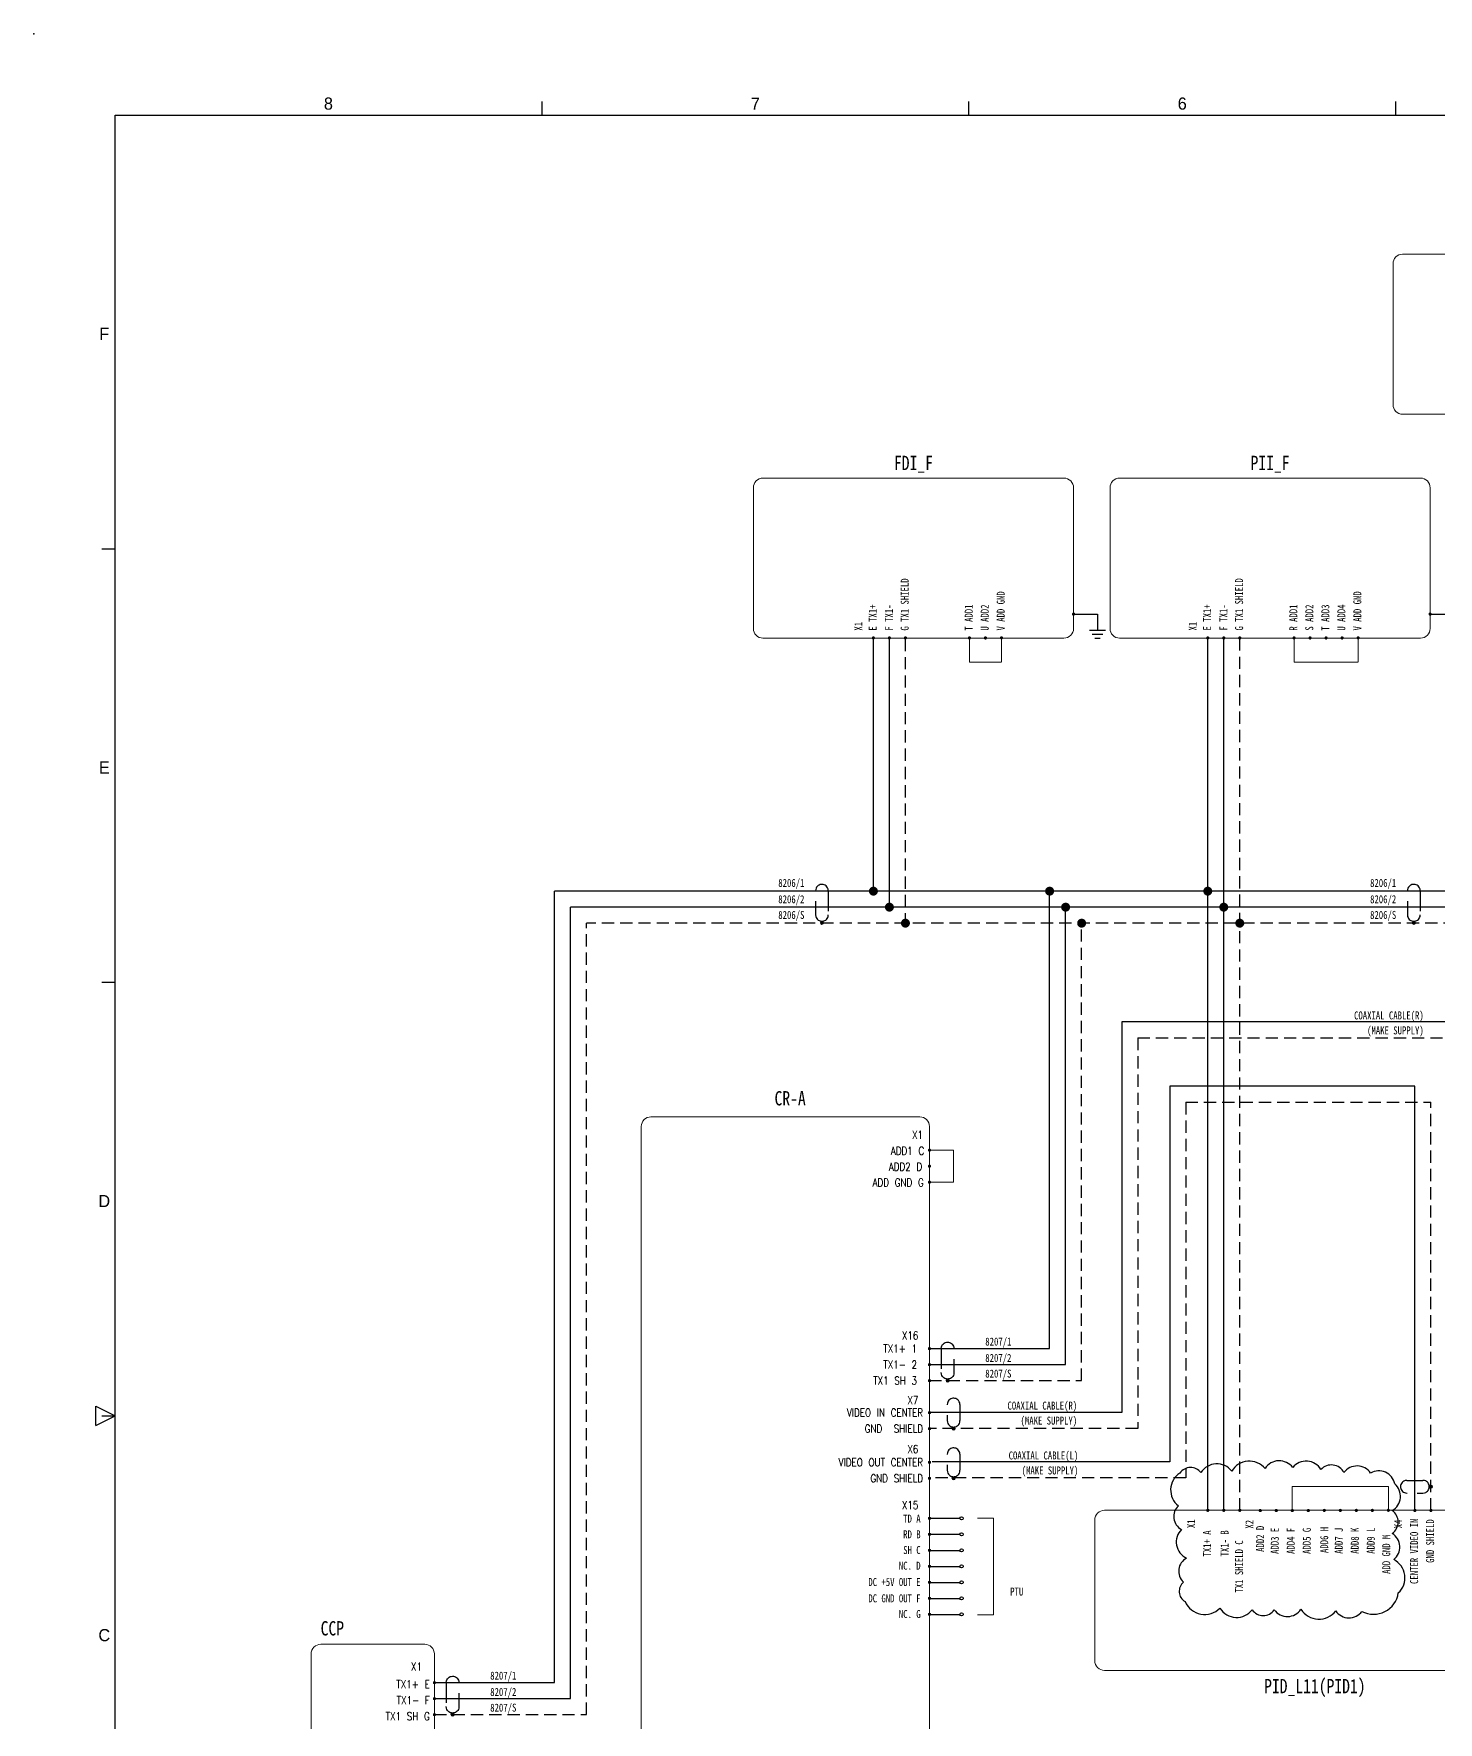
# Model space of a CAD drawing. Header units: millimetres. Extents: x 1677 to 2236, y -507 to -75.
# Drawn here: x 1677.2 to 1896.6, y -338.5 to -74.7 of the extents above; entities that cross this region are included whole.
import ezdxf
from ezdxf.enums import TextEntityAlignment as Align

# ---------------------------------------------------------------- set-up
doc = ezdxf.new("R2010")
doc.units = ezdxf.units.MM
doc.linetypes.add('HIDDEN', pattern=[9.525, 6.35, -3.175])
for name, color, linetype, lineweight in [('7', 7, 'Continuous', 15), ('ADDRESS', 85, 'Continuous', 15), ('DC+', 43, 'Continuous', 15), ('LINE', 7, 'Continuous', 15), ('TEXT', 7, 'Continuous', 15)]:
    doc.layers.add(name, color=color, linetype=linetype, lineweight=lineweight)
for name, color, linetype in [('FG', 62, 'Continuous'), ('SHIELD', 41, 'Continuous'), ('TX+', 1, 'Continuous'), ('TX-', 30, 'Continuous'), ('VIDEO', 50, 'Continuous')]:
    doc.layers.add(name, color=color, linetype=linetype)
doc.styles.add('ROMANS', font='txt', dxfattribs={"height": 0.2})
doc.styles.get("Standard").update_dxf_attribs({"font": 'txt.shx', "bigfont": 'whgtxt.shx'})

# ---------------------------------------------------------------- blocks, each defined once
blk = doc.blocks.new('BALL')
at = {"layer": 'LINE'}
h = blk.add_hatch(color=256, dxfattribs=at)
h.paths.add_polyline_path([(203.75, 320.23, 0.41419), (203.5, 319.98), (203.75, 319.98)])
h.paths.add_polyline_path([(203.75, 320.23), (203.75, 319.98), (204, 319.98, 0.41419)])
h.paths.add_polyline_path([(204, 319.98, 0.00002), (204, 319.98), (203.5, 319.98, 1.00004)])
blk.add_circle((203.75, 319.98), 0.25, dxfattribs=at)
blk = doc.blocks.new('A$C20B15E89')
at = {"layer": 'SHIELD', "linetype": 'HIDDEN'}
for p, q in [((-1.98, 7.5), (-1.98, 2.5)), ((0, 0), (0, 0.52))]:
    blk.add_line(p, q, dxfattribs=at)
for points in [[(-1.98, 7.5), (-1.98, 7.5), (-1.94, 8.02), (-1.94, 8.02), (-1.23, 10.28), (1.93, 9.85), (1.98, 7.5), (1.98, 7.5), (1.98, 2.5), (1.98, 2.5)], [(1.98, 2.5), (1.98, 2.5), (1.94, 1.98), (1.94, 1.98), (1.34, 0.01), (-1.34, 0.01), (-1.94, 1.98), (-1.94, 1.98), (-1.98, 2.5), (-1.98, 2.5)]]:
    blk.add_open_spline(points, degree=3, knots=[0, 0, 0, 0, 1, 1, 1, 2, 2, 2, 3, 3, 3, 3], dxfattribs=at)
at = {"layer": 'SHIELD', "linetype": 'HIDDEN', "xscale": -2, "yscale": 2, "zscale": 2}
blk.add_blockref('BALL', (407.5, -639.96), dxfattribs=at)
blk = doc.blocks.new('A$C38FC7A60')
at = {"layer": 'SHIELD', "linetype": 'HIDDEN'}
for p, q in [((-1.98, 10), (-1.98, 2.5)), ((0, 0), (0, 0.52))]:
    blk.add_line(p, q, dxfattribs=at)
for points in [[(-1.98, 10), (-1.98, 10), (-1.94, 10.52), (-1.94, 10.52), (-1.23, 12.78), (1.93, 12.35), (1.98, 10), (1.98, 10), (1.98, 2.5), (1.98, 2.5)], [(1.98, 2.5), (1.98, 2.5), (1.94, 1.98), (1.94, 1.98), (1.34, 0.01), (-1.34, 0.01), (-1.94, 1.98), (-1.94, 1.98), (-1.98, 2.5), (-1.98, 2.5)]]:
    blk.add_open_spline(points, degree=3, knots=[0, 0, 0, 0, 1, 1, 1, 2, 2, 2, 3, 3, 3, 3], dxfattribs=at)
at = {"layer": 'SHIELD', "linetype": 'HIDDEN', "xscale": -2, "yscale": 2, "zscale": 2}
blk.add_blockref('BALL', (407.5, -639.96), dxfattribs=at)

msp = doc.modelspace()

# ---------------------------------------------------------------- linework, layer by layer
at = {"color": 6, "linetype": 'Continuous'}
for p, q in [((1756.59, -87.4), (1756.59, -85.3)), ((1823.26, -87.4), (1823.26, -85.3)), ((1889.94, -87.4), (1889.94, -85.3)), ((1687.86, -155.14), (1689.91, -155.14)), ((1687.86, -222.87), (1689.91, -222.87)), ((1687.86, -290.6), (1689.91, -290.6))]:
    msp.add_line(p, q, dxfattribs=at)
at = {"color": 5, "linetype": 'Continuous'}
for p, q in [((1689.91, -493.8), (1689.91, -87.4)), ((1689.91, -87.4), (2223.31, -87.4))]:
    msp.add_line(p, q, dxfattribs=at)
at = {"color": 0}
for p, q in [((1842.1, -167.86), (1844.6, -167.86)), ((1842.52, -168.48), (1844.18, -168.48)), ((1842.93, -169.11), (1843.77, -169.11))]:
    msp.add_line(p, q, dxfattribs=at)
at = {"color": 2, "linetype": 'Continuous'}
for p, q in [((1686.89, -289.08), (1689.91, -290.6)), ((1686.89, -292.12), (1686.89, -289.08)), ((1686.89, -292.12), (1689.91, -290.6))]:
    msp.add_line(p, q, dxfattribs=at)
for p, q in [((1817.12, -306.61), (1821.87, -306.61)), ((1817.12, -309.11), (1821.87, -309.11)), ((1817.12, -311.61), (1821.87, -311.61)), ((1817.12, -314.11), (1821.87, -314.11)), ((1817.12, -316.61), (1821.87, -316.61)), ((1817.12, -319.11), (1821.87, -319.11)), ((1817.12, -321.61), (1821.87, -321.61))]:
    msp.add_line(p, q)
at = {"color": 0, "const_width": 0.25}
for points in [[(1839.48, -165.36, 1), (1839.73, -165.36, 1)], [(1895.17, -165.36, 1), (1895.42, -165.36, 1)]]:
    msp.add_lwpolyline(points, format="xyb", close=True, dxfattribs=at)
for points, const_width in [([(1808.35, -169.21, 1), (1808.35, -168.96, 1)], 0.25), ([(1810.85, -169.21, 1), (1810.85, -168.96, 1)], 0.25), ([(1813.35, -169.21, 1), (1813.35, -168.96, 1)], 0.25), ([(1823.35, -169.21, 1), (1823.35, -168.96, 1)], 0.25), ([(1825.85, -169.21, 1), (1825.85, -168.96, 1)], 0.25), ([(1828.35, -169.19, 1), (1828.35, -168.94, 1)], 0.25), ([(1860.57, -169.21, 1), (1860.57, -168.96, 1)], 0.25), ([(1863.07, -169.21, 1), (1863.07, -168.96, 1)], 0.25), ([(1865.57, -169.21, 1), (1865.57, -168.96, 1)], 0.25), ([(1874.05, -169.21, 1), (1874.05, -168.96, 1)], 0.25), ([(1876.55, -169.21, 1), (1876.55, -168.96, 1)], 0.25), ([(1879.05, -169.21, 1), (1879.05, -168.96, 1)], 0.25), ([(1881.55, -169.21, 1), (1881.55, -168.96, 1)], 0.25), ([(1884.05, -169.19, 1), (1884.05, -168.94, 1)], 0.25), ([(1808.35, -208.99, 1), (1808.35, -208.29, 1)], 0.7), ([(1835.87, -208.99, 1), (1835.87, -208.29, 1)], 0.7), ([(1860.57, -208.99, 1), (1860.57, -208.29, 1)], 0.7), ([(1810.85, -211.49, 1), (1810.85, -210.79, 1)], 0.7), ([(1838.37, -211.49, 1), (1838.37, -210.79, 1)], 0.7), ([(1863.07, -211.49, 1), (1863.07, -210.79, 1)], 0.7), ([(1813.35, -213.99, 1), (1813.35, -213.29, 1)], 0.7), ([(1840.87, -213.99, 1), (1840.87, -213.29, 1)], 0.7), ([(1865.57, -213.99, 1), (1865.57, -213.29, 1)], 0.7), ([(1817.23, -249.11, -1), (1816.98, -249.11, -1)], 0.25), ([(1817.23, -251.61, -1), (1816.98, -251.61, -1)], 0.25), ([(1817.23, -254.11, -1), (1816.98, -254.11, -1)], 0.25), ([(1817.23, -290.1, -1), (1816.98, -290.1, -1)], 0.25), ([(1817.23, -292.6, -1), (1816.98, -292.6, -1)], 0.25), ([(1817.23, -297.86, -1), (1816.98, -297.86, -1)], 0.25), ([(1817.23, -300.36, -1), (1816.98, -300.36, -1)], 0.25), ([(1860.57, -305.23, -1), (1860.57, -305.48, -1)], 0.25), ([(1863.07, -305.23, -1), (1863.07, -305.48, -1)], 0.25), ([(1865.57, -305.23, -1), (1865.57, -305.48, -1)], 0.25), ([(1868.77, -305.52, 1), (1868.77, -305.27, 1)], 0.25), ([(1871.27, -305.52, 1), (1871.27, -305.27, 1)], 0.25), ([(1873.77, -305.52, 1), (1873.77, -305.27, 1)], 0.25), ([(1876.27, -305.52, 1), (1876.27, -305.27, 1)], 0.25), ([(1878.77, -305.5, 1), (1878.77, -305.25, 1)], 0.25), ([(1881.27, -305.5, 1), (1881.27, -305.25, 1)], 0.25), ([(1883.77, -305.5, 1), (1883.77, -305.25, 1)], 0.25), ([(1886.27, -305.5, 1), (1886.27, -305.25, 1)], 0.25), ([(1888.77, -305.48, 1), (1888.77, -305.23, 1)], 0.25), ([(1892.92, -305.25, -1), (1892.92, -305.5, -1)], 0.25), ([(1895.42, -305.25, -1), (1895.42, -305.5, -1)], 0.25), ([(1817.23, -306.61, -1), (1816.98, -306.61, -1)], 0.25), ([(1817.23, -309.11, -1), (1816.98, -309.11, -1)], 0.25), ([(1817.23, -311.61, -1), (1816.98, -311.61, -1)], 0.25), ([(1817.23, -314.11, -1), (1816.98, -314.11, -1)], 0.25), ([(1817.23, -316.61, -1), (1816.98, -316.61, -1)], 0.25), ([(1817.23, -319.11, -1), (1816.98, -319.11, -1)], 0.25), ([(1817.23, -321.61, -1), (1816.98, -321.61, -1)], 0.25)]:
    msp.add_lwpolyline(points, format="xyb", close=True, dxfattribs=dict(const_width=const_width))
at = {"color": 2}
msp.add_lwpolyline([(1890.33, -318.26, 0.520567), (1889.61, -313.06, 0.520567), (1889.37, -308.98, 0.520567), (1889.37, -305.38, 0.520567), (1889.77, -301.23, 0.520567), (1886, -299.55, 0.520567), (1881.84, -299.47, 0.520567), (1878.24, -298.99, 0.520567), (1873.84, -298.67, 0.520567), (1869.51, -298.83, 0.520567), (1864.31, -299.23, 0.520567), (1859.5, -299.47, 0.520567), (1856.22, -299.55, 0.520567), (1855.98, -304.66, 0.520567), (1856.46, -308.34, 0.520567), (1857.26, -312.82, 0.520567), (1856.78, -316.58, 0.520567), (1857.02, -319.62, 0.520567), (1862.47, -320.66, 0.520567), (1867.51, -320.9, 0.520567), (1870.95, -320.9, 0.520567), (1875.12, -320.82, 0.520567), (1880.56, -321.06, 0.520567), (1884.64, -321.14, 0.520567)], format="xyb", close=True, dxfattribs=at)
for centre in [(1822.12, -306.61), (1822.12, -309.11), (1822.12, -311.61), (1822.12, -314.11), (1822.12, -316.61), (1822.12, -319.11), (1822.12, -321.61)]:
    msp.add_circle(centre, 0.25)
at = {"color": 0}
msp.add_point((1677.21, -74.7), dxfattribs=at)
at = {"layer": '7'}
for points in [[(1889.5, -132.63), (1889.5, -110.63, -0.414214), (1891, -109.13), (1948, -109.13, -0.414214), (1949.5, -110.63), (1949.5, -132.63, -0.414214), (1948, -134.13), (1891, -134.13, -0.414214)], [(1789.6, -167.61), (1789.6, -145.61, -0.414214), (1791.1, -144.11), (1838.1, -144.11, -0.414214), (1839.6, -145.61), (1839.6, -167.61, -0.414214), (1838.1, -169.11), (1791.1, -169.11, -0.414214)], [(1845.3, -167.61), (1845.3, -145.61, -0.414214), (1846.8, -144.11), (1893.8, -144.11, -0.414214), (1895.3, -145.61), (1895.3, -167.61, -0.414214), (1893.8, -169.11), (1846.8, -169.11, -0.414214)], [(1773.6, -243.89), (1815.6, -243.89, -0.414214), (1817.1, -245.39), (1817.1, -429.89, -0.414214), (1815.6, -431.39), (1773.6, -431.39, -0.414214), (1772.1, -429.89), (1772.1, -245.39, -0.414214)], [(1842.92, -306.86), (1842.92, -328.86, 0.414214), (1844.42, -330.36), (1906.42, -330.36, 0.414214), (1907.92, -328.86), (1907.92, -306.86, 0.414214), (1906.42, -305.36), (1844.42, -305.36, 0.414214)], [(1722.02, -326.29), (1738.28, -326.29, -0.414214), (1739.78, -327.79), (1739.78, -361.04, -0.414214), (1738.28, -362.54), (1722.02, -362.54, -0.414214), (1720.52, -361.04), (1720.52, -327.79, -0.414214)]]:
    msp.add_lwpolyline(points, format="xyb", close=True, dxfattribs=at)
at = {"layer": 'ADDRESS'}
for p, q in [((1823.35, -169.11), (1823.35, -172.86)), ((1828.35, -169.09), (1828.35, -172.84)), ((1874.05, -169.11), (1874.05, -172.86)), ((1884.05, -169.09), (1884.05, -172.84)), ((1823.35, -172.86), (1828.35, -172.86)), ((1874.05, -172.86), (1884.05, -172.86)), ((1817.12, -249.11), (1820.87, -249.11)), ((1820.87, -254.11), (1820.87, -249.11)), ((1817.12, -254.11), (1820.87, -254.11)), ((1873.77, -305.43), (1873.77, -301.65)), ((1873.77, -301.65), (1888.77, -301.65)), ((1888.77, -305.41), (1888.77, -301.66))]:
    msp.add_line(p, q, dxfattribs=at)
at = {"layer": 'DC+'}
for p, q in [((1824.62, -306.61), (1827.12, -306.61)), ((1827.12, -306.61), (1827.12, -321.7)), ((1827.12, -321.7), (1824.62, -321.7))]:
    msp.add_line(p, q, dxfattribs=at)
at = {"layer": 'FG', "color": 0}
for p, q in [((1839.6, -165.36), (1843.35, -165.36)), ((1843.35, -165.36), (1843.35, -167.86)), ((1895.3, -165.36), (1899.05, -165.36))]:
    msp.add_line(p, q, dxfattribs=at)
at = {"layer": 'SHIELD', "linetype": 'HIDDEN', "ltscale": 0.3}
for p, q in [((1813.35, -213.99), (1813.35, -169.09)), ((1865.57, -305.36), (1865.57, -169.11)), ((2199.32, -213.64), (1763.55, -213.64)), ((1763.55, -337.28), (1763.55, -213.64)), ((1840.87, -285.1), (1840.87, -213.64)), ((1849.62, -231.56), (1849.62, -292.6)), ((1849.62, -231.56), (2099.65, -231.56)), ((1857.12, -241.61), (1857.12, -300.3)), ((1857.12, -241.61), (1895.42, -241.61)), ((1895.42, -305.36), (1895.42, -241.61)), ((1817.1, -285.1), (1840.87, -285.1)), ((1849.62, -292.6), (1817.1, -292.6)), ((1857.12, -300.3), (1817.53, -300.3)), ((1739.78, -337.28), (1763.55, -337.28))]:
    msp.add_line(p, q, dxfattribs=at)
at = {"layer": 'TEXT', "const_width": 0.25}
for points in [[(1816.98, -280.1, 1), (1817.23, -280.1, 1)], [(1816.98, -282.6, 1), (1817.23, -282.6, 1)], [(1816.98, -285.1, 1), (1817.23, -285.1, 1)], [(1739.66, -332.28, 1), (1739.91, -332.28, 1)], [(1739.66, -334.78, 1), (1739.91, -334.78, 1)], [(1739.66, -337.28, 1), (1739.91, -337.28, 1)]]:
    msp.add_lwpolyline(points, format="xyb", close=True, dxfattribs=at)
at = {"layer": 'TX+'}
for p, q in [((1808.35, -208.99), (1808.35, -169.07)), ((1860.57, -305.36), (1860.57, -169.09)), ((2199.32, -208.64), (1758.55, -208.64)), ((1758.55, -332.28), (1758.55, -208.64)), ((1835.87, -280.1), (1835.87, -208.64)), ((1817.1, -280.1), (1835.87, -280.1)), ((1739.78, -332.28), (1758.55, -332.28))]:
    msp.add_line(p, q, dxfattribs=at)
at = {"layer": 'TX-'}
for p, q in [((1810.85, -211.49), (1810.85, -169.09)), ((1863.07, -305.36), (1863.07, -169.11)), ((2199.32, -211.14), (1761.05, -211.14)), ((1761.05, -334.78), (1761.05, -211.14)), ((1838.37, -282.6), (1838.37, -211.14)), ((1817.1, -282.6), (1838.37, -282.6)), ((1739.78, -334.78), (1761.05, -334.78))]:
    msp.add_line(p, q, dxfattribs=at)
at = {"layer": 'VIDEO'}
for p, q in [((1847.12, -229.06), (1847.12, -290.1)), ((2109.98, -229.06), (1847.12, -229.06)), ((1854.62, -239.11), (1854.62, -297.8)), ((1892.92, -239.11), (1854.62, -239.11)), ((1892.92, -305.36), (1892.92, -239.11)), ((1847.12, -290.1), (1817.1, -290.1)), ((1854.62, -297.8), (1817.53, -297.8))]:
    msp.add_line(p, q, dxfattribs=at)

# ---------------------------------------------------------------- block references
at = {"layer": '7', "yscale": 0.5, "zscale": 0.5}
for name, p, xscale in [('A$C38FC7A60', (1819.94, -285.1), 0.5), ('A$C20B15E89', (1820.87, -292.6), -0.5), ('A$C20B15E89', (1820.87, -300.36), -0.5), ('A$C38FC7A60', (1742.62, -337.28), 0.5)]:
    msp.add_blockref(name, p, dxfattribs=dict(at, xscale=xscale))
at = {"layer": 'SHIELD', "linetype": 'HIDDEN', "ltscale": 0.1, "xscale": -0.5, "yscale": 0.5, "zscale": 0.5}
for p in [(1800.31, -213.58), (1892.75, -213.58)]:
    msp.add_blockref('A$C38FC7A60', p, dxfattribs=at)
at = {"layer": 'SHIELD', "linetype": 'HIDDEN', "ltscale": 0.1, "xscale": -0.5, "yscale": 0.5, "zscale": 0.5, "rotation": 90}
msp.add_blockref('A$C20B15E89', (1895.42, -301.67), dxfattribs=at)

# ---------------------------------------------------------------- texts
at = {"color": 4, "char_height": 1.9, "attachment_point": 5, "style": 'ROMANS'}
for s, insert in [('{\\fﾱﾼﾸﾲￃﾼ|b0|i0|c129|p49;8 }', (1723.23, -85.62)), ('{\\fﾱﾼﾸﾲￃﾼ|b0|i0|c129|p49;7 }', (1789.91, -85.62)), ('{\\fﾱﾼﾸﾲￃﾼ|b0|i0|c129|p49;6 }', (1856.58, -85.62)), ('{\\fﾱﾼﾸﾲￃﾼ|b0|i0|c129|p49;F }', (1688.22, -121.58)), ('{\\fﾱﾼﾸﾲￃﾼ|b0|i0|c129|p49;E }', (1688.22, -189.32)), ('{\\fﾱﾼﾸﾲￃﾼ|b0|i0|c129|p49;D }', (1688.22, -257.05)), ('{\\fﾱﾼﾸﾲￃﾼ|b0|i0|c129|p49;C }', (1688.22, -324.87))]:
    msp.add_mtext(s, dxfattribs=dict(at, insert=insert))
at = {"layer": 'TEXT', "lineweight": 0, "style": 'ROMANS', "width": 0.8}
for s, p in [('FDI_F', (1814.6, -142.86)), ('PII_F', (1870.3, -142.86)), ('PID_L11(PID1)', (1877.29, -333.94))]:
    msp.add_text(s, height=2.24, dxfattribs=at).set_placement(p, align=Align.CENTER)
at = {"layer": 'TEXT', "style": 'ROMANS', "width": 0.8}
for s, p in [('G TX1 SHIELD', (1813.23, -167.94)), ('G TX1 SHIELD', (1865.46, -167.92)), ('V ADD GND', (1828.23, -167.92)), ('V ADD GND', (1883.93, -167.92)), ('E TX1+', (1808.23, -167.94)), ('F TX1-', (1810.77, -167.94)), ('T ADD1', (1823.23, -167.94)), ('U ADD2', (1825.73, -167.94)), ('E TX1+', (1860.46, -167.92)), ('F TX1-', (1863, -167.92)), ('R ADD1', (1873.93, -167.94)), ('S ADD2', (1876.43, -167.94)), ('T ADD3', (1878.93, -167.94)), ('U ADD4', (1881.43, -167.94)), ('X1', (1805.99, -167.94)), ('X1', (1858.21, -167.92)), ('X1', (1857.96, -308.14)), ('TX1+ A', (1860.46, -312.58)), ('TX1- B', (1863.19, -312.56)), ('X2', (1867.07, -308.22)), ('ADD2 D', (1868.75, -311.85)), ('ADD3 E', (1871.03, -312.17)), ('ADD4 F', (1873.53, -312.17)), ('ADD5 G', (1876.03, -312.17)), ('ADD6 H', (1878.75, -312.03)), ('ADD7 J', (1881.03, -312.15)), ('ADD8 K', (1883.53, -312.15)), ('ADD9 L', (1886.03, -312.15)), ('X4', (1890.3, -308.17)), ('TX1 SHIELD C', (1865.46, -318.21)), ('ADD GND M', (1888.44, -315.29))]:
    msp.add_text(s, height=1.25, rotation=90, dxfattribs=at).set_placement(p, align=Align.MIDDLE_LEFT)
for s, p in [('8206/1', (1797.57, -207.35)), ('8206/1', (1890, -207.35)), ('8206/2', (1797.57, -209.9)), ('8206/2', (1890, -209.9)), ('8206/S', (1797.57, -212.35)), ('8206/S', (1890, -212.35)), ('COAXIAL CABLE(R)', (1894.3, -228.05)), ('(MAKE SUPPLY)', (1894.3, -230.39)), ('8207/1', (1829.9, -279)), ('8207/2', (1829.9, -281.55)), ('8207/S', (1829.9, -284)), ('COAXIAL CABLE(R)', (1840.17, -289)), ('(MAKE SUPPLY)', (1840.17, -291.34)), ('COAXIAL CABLE(L)', (1840.35, -296.79)), ('(MAKE SUPPLY)', (1840.35, -299.13)), ('TD A', (1815.72, -306.66)), ('RD B', (1815.72, -309.11)), ('SH C', (1815.72, -311.56)), ('NC. D', (1815.72, -314.01)), ('DC +5V OUT E', (1815.72, -316.56)), ('DC GND OUT F', (1815.72, -319.11)), ('NC. G', (1815.72, -321.56)), ('8207/1', (1752.58, -331.18)), ('8207/2', (1752.58, -333.73)), ('8207/S', (1752.58, -336.18))]:
    msp.add_text(s, height=1.25, dxfattribs=at).set_placement(p, align=Align.MIDDLE_RIGHT)
at = {"layer": 'TEXT', "lineweight": 0, "style": 'ROMANS', "width": 0.8}
for s, p in [('CR-A', (1795.34, -240.99)), ('CCP', (1723.84, -323.79))]:
    msp.add_text(s, height=2.24, dxfattribs=at).set_placement(p, align=Align.MIDDLE_CENTER)
at = {"layer": 'TEXT', "width": 0.8}
for s, p in [('X1', (1816.1, -246.7)), ('TX1+ 1', (1815.16, -280.1)), ('X16', (1815.37, -278.05)), ('TX1- 2', (1815.16, -282.6)), ('TX1 SH 3', (1815.16, -285.1)), ('VIDEO IN CENTER', (1816.1, -290.1)), ('X7', (1815.37, -288.17)), ('GND  SHIELD', (1816.1, -292.6)), ('X6', (1815.37, -295.79)), ('VIDEO OUT CENTER', (1816.1, -297.86)), ('GND SHIELD', (1816.1, -300.36)), ('X15', (1815.37, -304.54)), ('X1', (1737.84, -329.76)), ('TX1+ E', (1739.06, -332.53)), ('TX1- F', (1739.06, -335.03)), ('TX1 SH G', (1739.06, -337.53))]:
    msp.add_text(s, height=1.25, dxfattribs=at).set_placement(p, align=Align.MIDDLE_RIGHT)
for s, p in [('ADD1 C', (1811.07, -249.2)), ('ADD2 D', (1810.74, -251.68)), ('ADD GND G', (1808.21, -254.15))]:
    msp.add_text(s, height=1.25, dxfattribs=at).set_placement(p, align=Align.MIDDLE_LEFT)
at = {"layer": 'TEXT', "style": 'ROMANS', "width": 0.8}
for s, p in [('CENTER VIDEO IN', (1892.8, -306.66)), ('GND SHIELD', (1895.3, -306.76))]:
    msp.add_text(s, height=1.25, rotation=90, dxfattribs=at).set_placement(p, align=Align.MIDDLE_RIGHT)
msp.add_text('PTU', height=1.25, dxfattribs=at).set_placement((1830.73, -318.67), align=Align.CENTER)

doc.saveas('drawing.dxf')
